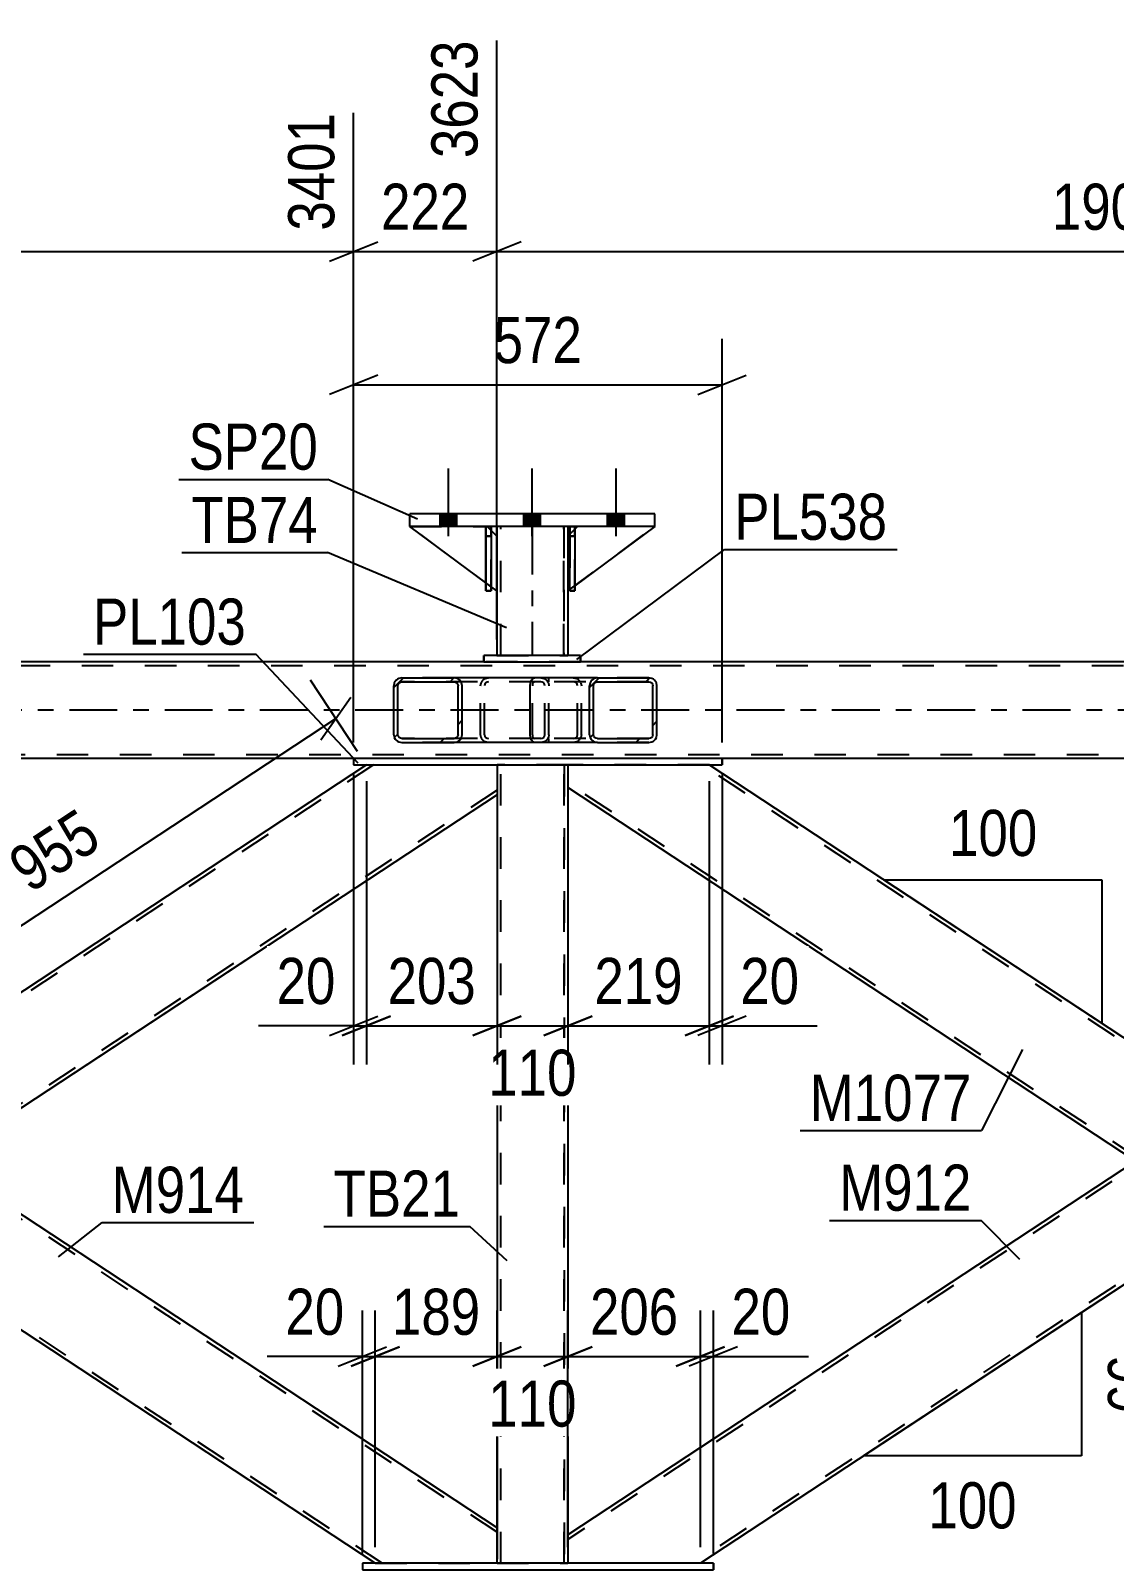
# Model space of a CAD drawing. Header units: millimetres. Extents: x -832 to 357, y -842 to -1.
# Drawn here: x -672.9 to -605.6, y -515.8 to -420.6 of the extents above; entities that cross this region are included whole.
import ezdxf

# ---------------------------------------------------------------- set-up
doc = ezdxf.new("R2010")
doc.units = ezdxf.units.MM
doc.linetypes.add('DXK_LINE_DOT2', pattern=[3.9198, 1.9599, -1.9599])
doc.linetypes.add('DXK_LINE_DOT3', pattern=[5.9187, 2.979, -0.9799, 0.9799, -0.9799])
doc.styles.add('Arial Narrow', font='ARIALN.TTF', dxfattribs={"height": 0.2})

# ---------------------------------------------------------------- blocks, each defined once
blk = doc.blocks.new('Part-570388851-8665 - 8256')
at = {"color": 2, "linetype": 'Continuous'}
for p, q in [((-644.644, -454.904), (-649.37, -451.403)), ((-643.97, -452.003), (-644.324, -451.65)), ((-643.97, -452.003), (-643.97, -455.403)), ((-643.97, -455.403), (-644.324, -455.141))]:
    blk.add_line(p, q, dxfattribs=at)
at = {"color": 7, "linetype": 'DXK_LINE_DOT2'}
for p, q in [((-644.57, -451.403), (-649.37, -451.403)), ((-644.324, -451.65), (-644.57, -451.403)), ((-644.324, -455.141), (-644.644, -454.904))]:
    blk.add_line(p, q, dxfattribs=at)
blk = doc.blocks.new('Part-570388851-8327 - 8256')
at = {"linetype": 'Continuous'}
h = blk.add_hatch(dxfattribs=at)
h.set_pattern_fill('', scale=0.7, style=0, pattern_type=0)
h.set_pattern_definition([(45, (-650.3363, -464.5076), (-1.57154, 1.57154), [])])
h.paths.add_polyline_path([(-650.375, -464.324), (-650.336, -464.508), (-650.226, -464.663), (-650.06, -464.767), (-649.864, -464.804), (-646.629, -464.804), (-646.434, -464.767), (-646.268, -464.663), (-646.157, -464.508), (-646.118, -464.324), (-646.118, -461.284), (-646.157, -461.1), (-646.268, -460.944), (-646.434, -460.84), (-646.629, -460.804), (-649.864, -460.804), (-650.06, -460.84), (-650.226, -460.944), (-650.336, -461.1), (-650.375, -461.284)])
h.paths.add_polyline_path([(-650.1, -461.192), (-650.045, -461.114), (-649.962, -461.062), (-649.864, -461.044), (-646.629, -461.044), (-646.532, -461.062), (-646.449, -461.114), (-646.393, -461.192), (-646.374, -461.284), (-646.374, -464.324), (-646.393, -464.416), (-646.449, -464.494), (-646.532, -464.546), (-646.629, -464.564), (-649.864, -464.564), (-649.962, -464.546), (-650.045, -464.494), (-650.1, -464.416), (-650.12, -464.324), (-650.12, -461.284)])
at = {"color": 2, "linetype": 'Continuous'}
for p, q in [((-649.864, -460.804), (-650.06, -460.84)), ((-649.864, -460.804), (-646.629, -460.804)), ((-641.631, -460.804), (-646.629, -460.804)), ((-646.434, -460.84), (-646.629, -460.804)), ((-650.336, -461.1), (-650.375, -461.284)), ((-650.375, -464.324), (-650.375, -461.284)), ((-650.12, -461.284), (-650.1, -461.192)), ((-650.12, -464.324), (-650.12, -461.284)), ((-650.1, -461.192), (-650.045, -461.114)), ((-650.045, -461.114), (-649.962, -461.062)), ((-649.962, -461.062), (-649.864, -461.044)), ((-649.864, -461.044), (-646.629, -461.044)), ((-646.629, -461.044), (-646.532, -461.062)), ((-646.532, -461.062), (-646.449, -461.114)), ((-646.449, -461.114), (-646.393, -461.192)), ((-646.393, -461.192), (-646.374, -461.284)), ((-646.374, -464.324), (-646.374, -461.284)), ((-646.118, -461.284), (-646.157, -461.1)), ((-646.118, -464.324), (-646.118, -461.284)), ((-650.375, -464.324), (-650.336, -464.508)), ((-650.1, -464.416), (-650.12, -464.324)), ((-650.045, -464.494), (-650.1, -464.416)), ((-649.962, -464.546), (-650.045, -464.494)), ((-649.864, -464.564), (-649.962, -464.546)), ((-649.864, -464.564), (-646.629, -464.564)), ((-646.532, -464.546), (-646.629, -464.564)), ((-646.449, -464.494), (-646.532, -464.546)), ((-646.393, -464.416), (-646.449, -464.494)), ((-646.374, -464.324), (-646.393, -464.416)), ((-646.157, -464.508), (-646.118, -464.324)), ((-650.06, -464.767), (-649.864, -464.804)), ((-649.864, -464.804), (-646.629, -464.804)), ((-646.629, -464.804), (-646.434, -464.767)), ((-641.631, -464.804), (-646.629, -464.804))]:
    blk.add_line(p, q, dxfattribs=at)
at = {"color": 7, "linetype": 'DXK_LINE_DOT2'}
for p, q in [((-646.629, -460.804), (-649.864, -460.804)), ((-644.674, -460.84), (-644.479, -460.804)), ((-641.244, -460.804), (-641.631, -460.804)), ((-641.244, -460.804), (-641.048, -460.84)), ((-641.244, -461.044), (-649.864, -461.044)), ((-644.99, -461.284), (-644.951, -461.1)), ((-644.99, -464.324), (-644.99, -461.284)), ((-644.715, -461.192), (-644.734, -461.284)), ((-644.734, -464.324), (-644.734, -461.284)), ((-644.659, -461.114), (-644.715, -461.192)), ((-644.577, -461.062), (-644.659, -461.114)), ((-644.479, -461.044), (-644.577, -461.062)), ((-641.146, -461.062), (-641.244, -461.044)), ((-641.063, -461.114), (-641.146, -461.062)), ((-641.008, -461.192), (-641.063, -461.114)), ((-640.988, -461.284), (-641.008, -461.192)), ((-640.988, -464.324), (-640.988, -461.284)), ((-640.772, -461.1), (-640.733, -461.284)), ((-640.733, -464.324), (-640.733, -461.284)), ((-641.244, -464.564), (-649.864, -464.564)), ((-644.951, -464.508), (-644.99, -464.324)), ((-644.734, -464.324), (-644.715, -464.416)), ((-644.715, -464.416), (-644.659, -464.494)), ((-644.659, -464.494), (-644.577, -464.546)), ((-644.577, -464.546), (-644.479, -464.564)), ((-641.244, -464.564), (-641.146, -464.546)), ((-641.146, -464.546), (-641.063, -464.494)), ((-641.063, -464.494), (-641.008, -464.416)), ((-641.008, -464.416), (-640.988, -464.324)), ((-640.733, -464.324), (-640.772, -464.508)), ((-646.629, -464.804), (-649.864, -464.804)), ((-644.479, -464.804), (-644.674, -464.767)), ((-641.244, -464.804), (-641.631, -464.804)), ((-641.048, -464.767), (-641.244, -464.804))]:
    blk.add_line(p, q, dxfattribs=at)
at = {"color": 2, "linetype": 'Continuous'}
for centre, start, end in [((-649.884, -461.305), 110.75831, 155.68003), ((-646.61, -461.305), 24.31997, 69.24169), ((-649.884, -464.303), 204.31997, 249.24169), ((-646.61, -464.303), 290.75831, 335.68003)]:
    blk.add_arc(centre, 0.496, start, end, dxfattribs=at)
at = {"color": 7, "linetype": 'DXK_LINE_DOT2'}
for centre, start, end in [((-644.498, -461.305), 110.75832, 155.68004), ((-641.224, -461.305), 24.31996, 69.24168), ((-644.498, -464.303), 204.31996, 249.24168), ((-641.224, -464.303), 290.75832, 335.68004)]:
    blk.add_arc(centre, 0.496, start, end, dxfattribs=at)
blk = doc.blocks.new('Part-570388851-8336 - 8256')
at = {"color": 7, "linetype": 'DXK_LINE_DOT2'}
for p, q in [((-639.558, -466.204), (-643.958, -466.204)), ((-643.958, -466.204), (-643.958, -468.052)), ((-643.958, -466.204), (-643.958, -515.763)), ((-643.718, -515.763), (-643.718, -466.204)), ((-643.718, -515.763), (-643.718, -466.204)), ((-639.798, -515.763), (-639.798, -466.204)), ((-639.798, -466.204), (-639.798, -515.763)), ((-639.558, -466.204), (-639.558, -467.61)), ((-639.558, -466.204), (-639.558, -515.763)), ((-643.958, -513.556), (-643.958, -515.763)), ((-639.558, -513.998), (-639.558, -515.763)), ((-643.958, -515.763), (-639.558, -515.763))]:
    blk.add_line(p, q, dxfattribs=at)
at = {"color": 2, "linetype": 'Continuous'}
for p, q in [((-643.958, -468.052), (-643.958, -513.556)), ((-639.558, -467.61), (-639.558, -513.998))]:
    blk.add_line(p, q, dxfattribs=at)
blk = doc.blocks.new('Part-570388851-8379 - 8256')
at = {"color": 7, "linetype": 'DXK_LINE_DOT2'}
for p, q in [((-566.493, -466.204), (-639.558, -514.284)), ((-556.451, -466.204), (-631.764, -515.763)), ((-639.558, -513.997), (-639.558, -515.763)), ((-639.558, -514.284), (-639.558, -514.306)), ((-639.558, -514.306), (-639.558, -514.461)), ((-631.327, -515.763), (-639.558, -515.763)), ((-631.327, -515.763), (-631.327, -515.763))]:
    blk.add_line(p, q, dxfattribs=at)
at = {"color": 2, "linetype": 'Continuous'}
for p, q in [((-604.313, -490.804), (-639.558, -513.997)), ((-598.855, -494.395), (-631.327, -515.763)), ((-639.558, -513.997), (-639.558, -514.571)), ((-639.558, -514.571), (-639.558, -515.763))]:
    blk.add_line(p, q, dxfattribs=at)
blk = doc.blocks.new('Part-570388851-8408 - 8256')
at = {"color": 2, "linetype": 'Continuous'}
for p, q in [((-678.532, -490.804), (-683.99, -494.395)), ((-678.532, -490.804), (-678.532, -490.804)), ((-643.958, -513.555), (-678.532, -490.804)), ((-683.99, -494.395), (-683.99, -494.395)), ((-651.518, -515.763), (-683.99, -494.395)), ((-643.958, -515.763), (-643.958, -513.555))]:
    blk.add_line(p, q, dxfattribs=at)
at = {"color": 7, "linetype": 'DXK_LINE_DOT2'}
for p, q in [((-678.565, -490.826), (-678.969, -491.091)), ((-678.969, -491.091), (-678.969, -491.091)), ((-678.969, -491.091), (-678.969, -491.091)), ((-678.75, -490.947), (-678.75, -490.947)), ((-643.958, -513.842), (-678.75, -490.947)), ((-678.532, -490.804), (-678.532, -490.804)), ((-683.553, -494.108), (-683.553, -494.108)), ((-683.771, -494.251), (-683.755, -494.24)), ((-651.081, -515.763), (-683.771, -494.251)), ((-643.958, -515.763), (-643.958, -513.555)), ((-651.518, -515.763), (-643.958, -515.763)), ((-651.518, -515.763), (-651.518, -515.763))]:
    blk.add_line(p, q, dxfattribs=at)
blk = doc.blocks.new('Part-570388851-8413 - 8256')
at = {"color": 7, "linetype": 'DXK_LINE_DOT2'}
for p, q in [((-651.627, -466.204), (-726.94, -515.763)), ((-652.064, -466.204), (-643.958, -466.204)), ((-652.064, -466.204), (-652.064, -466.204)), ((-643.958, -466.204), (-643.958, -468.053)), ((-643.958, -467.765), (-716.898, -515.763)), ((-643.958, -467.765), (-643.958, -467.743)), ((-643.958, -468.053), (-643.958, -468.053))]:
    blk.add_line(p, q, dxfattribs=at)
at = {"color": 2, "linetype": 'Continuous'}
for p, q in [((-652.064, -466.204), (-683.99, -487.212)), ((-643.958, -466.204), (-643.958, -468.053)), ((-643.958, -468.053), (-678.532, -490.804))]:
    blk.add_line(p, q, dxfattribs=at)
blk = doc.blocks.new('Bolt-570388851-8479 - 8256')
at = {"linetype": 'Continuous'}
for points in [[(-647.49, -451.404), (-646.45, -451.404), (-646.45, -450.604), (-647.49, -450.604)], [(-647.49, -451.404), (-646.45, -451.404), (-646.45, -450.604), (-647.49, -450.604)], [(-647.49, -451.404), (-646.45, -451.404), (-646.45, -450.604), (-647.49, -450.604)], [(-642.29, -451.404), (-641.25, -451.404), (-641.25, -450.604), (-642.29, -450.604)], [(-642.29, -451.404), (-641.25, -451.404), (-641.25, -450.604), (-642.29, -450.604)], [(-637.09, -451.404), (-636.05, -451.404), (-636.05, -450.604), (-637.09, -450.604)], [(-637.09, -451.404), (-636.05, -451.404), (-636.05, -450.604), (-637.09, -450.604)], [(-637.09, -451.404), (-636.05, -451.404), (-636.05, -450.604), (-637.09, -450.604)]]:
    blk.add_hatch(color=1, dxfattribs=at).paths.add_polyline_path(points)
at = {"color": 1, "linetype": 'Continuous'}
for p, q in [((-646.97, -452.004), (-646.97, -447.804)), ((-646.97, -452.004), (-646.97, -447.804)), ((-646.97, -452.004), (-646.97, -447.804)), ((-641.77, -452.004), (-641.77, -447.804)), ((-641.77, -452.004), (-641.77, -447.804)), ((-636.57, -452.004), (-636.57, -447.804)), ((-636.57, -452.004), (-636.57, -447.804)), ((-636.57, -452.004), (-636.57, -447.804)), ((-647.49, -451.404), (-647.49, -450.604)), ((-647.49, -451.404), (-647.49, -450.604)), ((-647.49, -451.404), (-647.49, -450.604)), ((-646.45, -451.404), (-646.45, -450.604)), ((-646.45, -451.404), (-646.45, -450.604)), ((-646.45, -451.404), (-646.45, -450.604)), ((-642.29, -451.404), (-642.29, -450.604)), ((-642.29, -451.404), (-642.29, -450.604)), ((-641.25, -451.404), (-641.25, -450.604)), ((-641.25, -451.404), (-641.25, -450.604)), ((-637.09, -451.404), (-637.09, -450.604)), ((-637.09, -451.404), (-637.09, -450.604)), ((-637.09, -451.404), (-637.09, -450.604)), ((-636.05, -451.404), (-636.05, -450.604)), ((-636.05, -451.404), (-636.05, -450.604)), ((-636.05, -451.404), (-636.05, -450.604))]:
    blk.add_line(p, q, dxfattribs=at)
blk = doc.blocks.new('Part-570388851-8622 - 8256')
at = {"color": 2, "linetype": 'Continuous'}
for p, q in [((-649.37, -451.404), (-649.37, -450.604)), ((-634.17, -450.604), (-649.37, -450.604)), ((-634.17, -451.404), (-634.17, -450.604)), ((-634.17, -451.404), (-649.37, -451.404))]:
    blk.add_line(p, q, dxfattribs=at)
at = {"color": 7, "linetype": 'DXK_LINE_DOT2'}
for p, q in [((-649.37, -451.404), (-649.37, -450.604)), ((-634.17, -451.404), (-634.17, -450.604))]:
    blk.add_line(p, q, dxfattribs=at)
blk = doc.blocks.new('Part-570388851-8747 - 8256')
at = {"color": 2, "linetype": 'Continuous'}
for p, q in [((-652.864, -465.804), (-652.864, -466.204)), ((-629.981, -465.804), (-652.864, -465.804)), ((-652.864, -466.204), (-629.981, -466.204)), ((-629.981, -465.804), (-629.981, -466.204)), ((-629.981, -465.804), (-629.981, -465.804)), ((-629.981, -466.204), (-629.981, -466.204))]:
    blk.add_line(p, q, dxfattribs=at)
at = {"color": 7, "linetype": 'DXK_LINE_DOT2'}
for p, q in [((-652.864, -465.804), (-652.864, -466.204)), ((-629.981, -466.204), (-629.981, -465.804)), ((-629.981, -465.804), (-629.981, -465.804)), ((-629.981, -466.204), (-629.981, -466.204))]:
    blk.add_line(p, q, dxfattribs=at)
blk = doc.blocks.new('Part-570388851-8634 - 8256')
at = {"color": 2, "linetype": 'Continuous'}
for p, q in [((-643.97, -451.404), (-643.97, -452.003)), ((-639.57, -451.404), (-639.57, -452.003)), ((-643.97, -455.403), (-643.97, -459.404)), ((-639.57, -455.403), (-639.57, -459.404))]:
    blk.add_line(p, q, dxfattribs=at)
at = {"color": 7, "linetype": 'DXK_LINE_DOT2'}
for p, q in [((-639.57, -451.404), (-643.97, -451.404)), ((-643.97, -451.404), (-643.97, -459.404)), ((-643.97, -452.003), (-643.97, -455.403)), ((-643.73, -459.404), (-643.73, -451.404)), ((-643.73, -459.404), (-643.73, -451.404)), ((-639.81, -459.404), (-639.81, -451.404)), ((-639.81, -451.404), (-639.81, -459.404)), ((-639.57, -451.404), (-639.57, -459.404)), ((-639.57, -452.003), (-639.57, -455.403)), ((-643.97, -459.404), (-639.57, -459.404))]:
    blk.add_line(p, q, dxfattribs=at)
at = {"color": 7, "linetype": 'DXK_LINE_DOT3'}
blk.add_line((-641.77, -451.404), (-641.77, -459.404), dxfattribs=at)
blk = doc.blocks.new('Part-570388851-8647 - 8256')
at = {"color": 7, "linetype": 'DXK_LINE_DOT2'}
for p, q in [((-639.444, -452.003), (-639.444, -451.403)), ((-639.444, -451.403), (-639.444, -451.403)), ((-639.444, -451.403), (-639.444, -455.403)), ((-639.444, -451.403), (-639.124, -451.403)), ((-639.444, -455.403), (-639.444, -452.003)), ((-639.444, -452.003), (-639.124, -452.003)), ((-639.124, -451.403), (-639.124, -452.003)), ((-639.124, -455.403), (-639.124, -451.403)), ((-639.124, -452.003), (-639.124, -455.403)), ((-639.444, -455.403), (-639.124, -455.403))]:
    blk.add_line(p, q, dxfattribs=at)
blk = doc.blocks.new('Part-570388851-8648 - 8256')
at = {"color": 7, "linetype": 'DXK_LINE_DOT2'}
for p, q in [((-644.643, -451.403), (-644.644, -451.403)), ((-644.644, -451.403), (-644.643, -455.403)), ((-644.644, -451.403), (-644.323, -451.403)), ((-644.643, -452.003), (-644.643, -451.403)), ((-644.643, -455.403), (-644.643, -452.003)), ((-644.643, -452.003), (-644.323, -452.003)), ((-644.323, -455.403), (-644.324, -451.403)), ((-644.323, -451.403), (-644.323, -452.003)), ((-644.323, -452.003), (-644.323, -455.403)), ((-644.643, -455.403), (-644.323, -455.403))]:
    blk.add_line(p, q, dxfattribs=at)
blk = doc.blocks.new('Part-570388851-8653 - 8256')
at = {"color": 2, "linetype": 'Continuous'}
for p, q in [((-644.77, -459.804), (-644.77, -459.404)), ((-644.77, -459.404), (-644.77, -459.404)), ((-638.77, -459.404), (-644.77, -459.404)), ((-644.77, -459.804), (-644.77, -459.804)), ((-644.77, -459.804), (-638.77, -459.804)), ((-638.77, -459.404), (-638.77, -459.804))]:
    blk.add_line(p, q, dxfattribs=at)
at = {"color": 7, "linetype": 'DXK_LINE_DOT2'}
for p, q in [((-644.77, -459.404), (-644.77, -459.804)), ((-638.77, -459.404), (-638.77, -459.404)), ((-638.77, -459.804), (-638.77, -459.404)), ((-638.77, -459.804), (-638.77, -459.804))]:
    blk.add_line(p, q, dxfattribs=at)
blk = doc.blocks.new('Part-570388851-8666 - 8256')
at = {"color": 7, "linetype": 'DXK_LINE_DOT2'}
for p, q in [((-643.97, -455.403), (-649.37, -451.403)), ((-649.37, -451.403), (-644.57, -451.403)), ((-644.57, -451.403), (-643.97, -452.003)), ((-643.97, -452.003), (-643.97, -455.403))]:
    blk.add_line(p, q, dxfattribs=at)
blk = doc.blocks.new('Part-570388851-8667 - 8256')
at = {"color": 7, "linetype": 'DXK_LINE_DOT2'}
for p, q in [((-639.57, -452.003), (-638.97, -451.403)), ((-639.57, -452.003), (-639.57, -455.403)), ((-639.124, -451.557), (-639.444, -451.877)), ((-634.17, -451.404), (-638.97, -451.403)), ((-639.57, -455.403), (-639.124, -455.073))]:
    blk.add_line(p, q, dxfattribs=at)
at = {"color": 2, "linetype": 'Continuous'}
for p, q in [((-639.444, -451.877), (-639.57, -452.003)), ((-639.57, -452.003), (-639.57, -455.403)), ((-639.57, -452.003), (-639.57, -452.003)), ((-638.97, -451.403), (-639.124, -451.557)), ((-634.17, -451.404), (-639.124, -455.073)), ((-639.444, -455.31), (-639.57, -455.403))]:
    blk.add_line(p, q, dxfattribs=at)
blk = doc.blocks.new('Part-570388851-8672 - 8256')
at = {"color": 2, "linetype": 'Continuous'}
for p, q in [((-652.318, -515.763), (-652.318, -516.163)), ((-630.527, -515.763), (-652.318, -515.763)), ((-630.527, -515.763), (-630.527, -516.163)), ((-630.527, -515.763), (-630.527, -515.763)), ((-652.318, -516.163), (-630.527, -516.163)), ((-630.527, -516.163), (-630.527, -516.163))]:
    blk.add_line(p, q, dxfattribs=at)
at = {"color": 7, "linetype": 'DXK_LINE_DOT2'}
for p, q in [((-652.318, -515.763), (-652.318, -516.163)), ((-630.527, -516.163), (-630.527, -515.763)), ((-630.527, -515.763), (-630.527, -515.763)), ((-630.527, -516.163), (-630.527, -516.163))]:
    blk.add_line(p, q, dxfattribs=at)
blk = doc.blocks.new('Part-570388851-8829 - 8256')
at = {"linetype": 'Continuous'}
h = blk.add_hatch(dxfattribs=at)
h.set_pattern_fill('', scale=0.7, style=0, pattern_type=0)
h.set_pattern_definition([(45, (-638.186, -464.5076), (-1.57154, 1.57154), [])])
h.paths.add_polyline_path([(-638.224, -464.324), (-638.186, -464.508), (-638.077, -464.663), (-637.913, -464.767), (-637.721, -464.804), (-634.532, -464.804), (-634.339, -464.767), (-634.175, -464.663), (-634.066, -464.508), (-634.028, -464.324), (-634.028, -461.284), (-634.066, -461.1), (-634.175, -460.944), (-634.339, -460.84), (-634.532, -460.804), (-637.721, -460.804), (-637.913, -460.84), (-638.077, -460.944), (-638.186, -461.1), (-638.224, -461.284)])
h.paths.add_polyline_path([(-637.953, -461.192), (-637.899, -461.114), (-637.817, -461.062), (-637.721, -461.044), (-634.532, -461.044), (-634.435, -461.062), (-634.354, -461.114), (-634.299, -461.192), (-634.28, -461.284), (-634.28, -464.324), (-634.299, -464.416), (-634.354, -464.494), (-634.435, -464.546), (-634.532, -464.564), (-637.721, -464.564), (-637.817, -464.546), (-637.899, -464.494), (-637.953, -464.416), (-637.973, -464.324), (-637.973, -461.284)])
at = {"color": 2, "linetype": 'Continuous'}
for p, q in [((-641.734, -460.84), (-641.631, -460.804)), ((-637.721, -460.804), (-641.631, -460.804)), ((-637.721, -460.804), (-637.913, -460.84)), ((-637.721, -460.804), (-634.532, -460.804)), ((-634.339, -460.84), (-634.532, -460.804)), ((-641.9, -461.284), (-641.879, -461.1)), ((-641.9, -464.324), (-641.9, -461.284)), ((-641.879, -461.1), (-641.821, -460.944)), ((-641.821, -460.944), (-641.734, -460.84)), ((-638.186, -461.1), (-638.224, -461.284)), ((-638.224, -464.324), (-638.224, -461.284)), ((-637.973, -461.284), (-637.953, -461.192)), ((-637.973, -464.324), (-637.973, -461.284)), ((-637.953, -461.192), (-637.899, -461.114)), ((-637.899, -461.114), (-637.817, -461.062)), ((-637.817, -461.062), (-637.721, -461.044)), ((-637.721, -461.044), (-634.532, -461.044)), ((-634.532, -461.044), (-634.435, -461.062)), ((-634.435, -461.062), (-634.354, -461.114)), ((-634.354, -461.114), (-634.299, -461.192)), ((-634.299, -461.192), (-634.28, -461.284)), ((-634.28, -464.324), (-634.28, -461.284)), ((-634.028, -461.284), (-634.066, -461.1)), ((-634.028, -464.324), (-634.028, -461.284)), ((-641.879, -464.508), (-641.9, -464.324)), ((-641.821, -464.663), (-641.879, -464.508)), ((-638.224, -464.324), (-638.186, -464.508)), ((-637.953, -464.416), (-637.973, -464.324)), ((-637.899, -464.494), (-637.953, -464.416)), ((-637.817, -464.546), (-637.899, -464.494)), ((-637.721, -464.564), (-637.817, -464.546)), ((-637.721, -464.564), (-634.532, -464.564)), ((-634.435, -464.546), (-634.532, -464.564)), ((-634.354, -464.494), (-634.435, -464.546)), ((-634.299, -464.416), (-634.354, -464.494)), ((-634.28, -464.324), (-634.299, -464.416)), ((-634.066, -464.508), (-634.028, -464.324)), ((-641.734, -464.767), (-641.821, -464.663)), ((-641.631, -464.804), (-641.734, -464.767)), ((-637.721, -464.804), (-641.631, -464.804)), ((-637.913, -464.767), (-637.721, -464.804)), ((-637.721, -464.804), (-634.532, -464.804)), ((-634.532, -464.804), (-634.339, -464.767))]:
    blk.add_line(p, q, dxfattribs=at)
at = {"color": 7, "linetype": 'DXK_LINE_DOT2'}
for p, q in [((-640.733, -461.044), (-640.733, -460.804)), ((-639.224, -460.804), (-639.031, -460.84)), ((-634.532, -460.804), (-637.721, -460.804)), ((-641.755, -461.192), (-641.765, -461.284)), ((-641.765, -464.324), (-641.765, -461.284)), ((-641.726, -461.114), (-641.755, -461.192)), ((-641.682, -461.062), (-641.726, -461.114)), ((-641.631, -461.044), (-641.682, -461.062)), ((-634.532, -461.044), (-641.631, -461.044)), ((-639.127, -461.062), (-639.224, -461.044)), ((-639.046, -461.114), (-639.127, -461.062)), ((-638.991, -461.192), (-639.046, -461.114)), ((-638.972, -461.284), (-638.991, -461.192)), ((-638.972, -464.324), (-638.972, -461.284)), ((-638.758, -461.1), (-638.72, -461.284)), ((-638.72, -464.324), (-638.72, -461.284)), ((-641.765, -464.324), (-641.755, -464.416)), ((-641.755, -464.416), (-641.726, -464.494)), ((-641.726, -464.494), (-641.682, -464.546)), ((-641.682, -464.546), (-641.631, -464.564)), ((-634.532, -464.564), (-641.631, -464.564)), ((-640.733, -464.804), (-640.733, -464.564)), ((-639.224, -464.564), (-639.127, -464.546)), ((-639.127, -464.546), (-639.046, -464.494)), ((-639.046, -464.494), (-638.991, -464.416)), ((-638.991, -464.416), (-638.972, -464.324)), ((-638.72, -464.324), (-638.758, -464.508)), ((-639.031, -464.767), (-639.224, -464.804)), ((-634.532, -464.804), (-637.721, -464.804))]:
    blk.add_line(p, q, dxfattribs=at)
for centre, start, end in [((-639.209, -461.3), 23.89514, 68.84868), ((-639.209, -464.308), 291.15132, 336.10486)]:
    blk.add_arc(centre, 0.492, start, end, dxfattribs=at)
at = {"color": 2, "linetype": 'Continuous'}
for centre, start, end in [((-637.736, -461.3), 111.15132, 156.10487), ((-634.517, -461.3), 23.89513, 68.84868), ((-637.736, -464.308), 203.89513, 248.84868), ((-634.517, -464.308), 291.15132, 336.10487)]:
    blk.add_arc(centre, 0.492, start, end, dxfattribs=at)
blk = doc.blocks.new('Part-570388851-8694 - 8256')
at = {"color": 7, "linetype": 'DXK_LINE_DOT2'}
for p, q in [((-638.97, -451.403), (-639.57, -452.003)), ((-639.57, -452.003), (-638.97, -451.403)), ((-639.57, -455.403), (-634.17, -451.404)), ((-639.57, -452.003), (-639.57, -455.403)), ((-639.57, -452.003), (-639.57, -452.003)), ((-639.57, -452.003), (-639.57, -455.403)), ((-634.17, -451.404), (-638.97, -451.403))]:
    blk.add_line(p, q, dxfattribs=at)
blk = doc.blocks.new('Part-570388851-8695 - 8256')
at = {"color": 2, "linetype": 'Continuous'}
for p, q in [((-639.124, -451.403), (-639.444, -451.403)), ((-639.444, -455.403), (-639.444, -451.403)), ((-639.124, -451.403), (-639.124, -451.403)), ((-639.124, -451.403), (-639.124, -455.403)), ((-639.124, -455.403), (-639.444, -455.403))]:
    blk.add_line(p, q, dxfattribs=at)
at = {"color": 7, "linetype": 'DXK_LINE_DOT2'}
for p, q in [((-639.444, -451.403), (-639.444, -452.003)), ((-639.124, -452.003), (-639.444, -452.003)), ((-639.444, -452.003), (-639.444, -455.403)), ((-639.124, -452.003), (-639.124, -451.403)), ((-639.124, -455.403), (-639.124, -452.003))]:
    blk.add_line(p, q, dxfattribs=at)
blk = doc.blocks.new('Part-570388851-8696 - 8256')
at = {"color": 2, "linetype": 'Continuous'}
for p, q in [((-644.324, -451.403), (-644.644, -451.403)), ((-644.644, -455.403), (-644.644, -451.403)), ((-644.324, -451.403), (-644.324, -451.403)), ((-644.324, -451.403), (-644.324, -455.403)), ((-644.324, -455.403), (-644.644, -455.403))]:
    blk.add_line(p, q, dxfattribs=at)
at = {"color": 7, "linetype": 'DXK_LINE_DOT2'}
for p, q in [((-644.644, -451.403), (-644.644, -452.003)), ((-644.324, -452.003), (-644.644, -452.003)), ((-644.644, -452.003), (-644.644, -455.403)), ((-644.324, -452.003), (-644.324, -451.403)), ((-644.324, -455.403), (-644.324, -452.003))]:
    blk.add_line(p, q, dxfattribs=at)
blk = doc.blocks.new('Part-570388851-8775 - 8256')
at = {"color": 2, "linetype": 'Continuous'}
for p, q in [((-639.558, -466.204), (-639.558, -467.611)), ((-598.855, -487.212), (-630.781, -466.204)), ((-604.313, -490.804), (-639.558, -467.611)), ((-598.855, -487.212), (-604.313, -490.804)), ((-598.855, -487.212), (-598.855, -487.212))]:
    blk.add_line(p, q, dxfattribs=at)
at = {"color": 7, "linetype": 'DXK_LINE_DOT2'}
for p, q in [((-639.558, -466.204), (-639.558, -467.611)), ((-630.781, -466.204), (-639.558, -466.204)), ((-599.074, -487.356), (-631.218, -466.204)), ((-604.095, -490.66), (-639.558, -467.323)), ((-599.125, -487.39), (-599.074, -487.356)), ((-599.09, -487.367), (-599.125, -487.39)), ((-599.125, -487.39), (-599.125, -487.39)), ((-599.074, -487.356), (-599.074, -487.356)), ((-598.983, -487.297), (-598.983, -487.297)), ((-598.889, -487.234), (-598.889, -487.234)), ((-598.855, -487.212), (-598.855, -487.212)), ((-598.855, -487.212), (-598.855, -487.212)), ((-599.292, -487.5), (-599.292, -487.5)), ((-599.292, -487.5), (-599.292, -487.5)), ((-604.313, -490.804), (-604.313, -490.804))]:
    blk.add_line(p, q, dxfattribs=at)
blk = doc.blocks.new('Part-570388851-8837 - 8256')
at = {"color": 2, "linetype": 'Continuous'}
for p, q in [((-644.77, -459.804), (-784.888, -459.804)), ((-389.367, -459.804), (-638.77, -459.804)), ((-652.864, -465.804), (-715.116, -465.804)), ((-567.73, -465.804), (-629.981, -465.804))]:
    blk.add_line(p, q, dxfattribs=at)
at = {"color": 7, "linetype": 'DXK_LINE_DOT2'}
for p, q in [((-638.77, -459.804), (-644.77, -459.804)), ((-111.176, -460.044), (-788.888, -460.044)), ((-788.888, -465.564), (-111.176, -465.564)), ((-629.981, -465.804), (-652.864, -465.804))]:
    blk.add_line(p, q, dxfattribs=at)
at = {"color": 7, "linetype": 'DXK_LINE_DOT3'}
blk.add_line((-111.176, -462.804), (-788.888, -462.804), dxfattribs=at)
blk = doc.blocks.new('StraightDimension-570388851-9589 - 8256')
at = {"color": 7, "linetype": 'Continuous'}
for p, q in [((-652.318, -515.163), (-652.318, -500.081)), ((-651.518, -514.763), (-651.518, -500.081)), ((-653.818, -503.531), (-650.818, -502.331)), ((-650.018, -502.331), (-653.018, -503.531)), ((-652.318, -502.931), (-658.224, -502.931)), ((-652.318, -502.931), (-658.224, -502.931)), ((-652.318, -502.931), (-651.518, -502.931))]:
    blk.add_line(p, q, dxfattribs=at)
at = {"color": 0}
blk.add_wipeout([(-652.843, -502.181), (-652.843, -497.981), (-657.699, -497.981), (-657.699, -502.181)], dxfattribs=at)
at = {"color": 3, "style": 'Arial Narrow'}
blk.add_text('20', height=2.8633, dxfattribs=at).set_placement((-657.099, -501.581))
blk = doc.blocks.new('StraightDimension-570388851-9459 - 8256')
at = {"color": 7, "linetype": 'Continuous'}
for p, q in [((-630.781, -467.204), (-630.781, -484.794)), ((-629.981, -466.804), (-629.981, -484.794)), ((-632.281, -482.994), (-629.281, -481.794)), ((-628.481, -481.794), (-631.481, -482.994)), ((-630.781, -482.394), (-629.981, -482.394)), ((-629.981, -482.394), (-624.075, -482.394)), ((-629.981, -482.394), (-624.075, -482.394))]:
    blk.add_line(p, q, dxfattribs=at)
at = {"color": 0}
blk.add_wipeout([(-624.6, -481.644), (-624.6, -477.444), (-629.456, -477.444), (-629.456, -481.644)], dxfattribs=at)
at = {"color": 3, "style": 'Arial Narrow'}
blk.add_text('20', height=2.8633, dxfattribs=at).set_placement((-628.856, -481.044))
blk = doc.blocks.new('StraightDimension-570388851-9441 - 8256')
at = {"color": 7, "linetype": 'Continuous'}
for p, q in [((-643.958, -467.204), (-643.958, -485.244)), ((-639.558, -467.204), (-639.558, -485.244)), ((-645.458, -482.994), (-642.458, -481.794)), ((-643.958, -482.394), (-639.558, -482.394)), ((-638.058, -481.794), (-641.058, -482.994))]:
    blk.add_line(p, q, dxfattribs=at)
at = {"color": 0}
blk.add_wipeout([(-638.416, -487.344), (-638.416, -483.144), (-645.1, -483.144), (-645.1, -487.344)], dxfattribs=at)
at = {"color": 3, "style": 'Arial Narrow'}
blk.add_text('110', height=2.8633, dxfattribs=at).set_placement((-644.5, -486.744))
blk = doc.blocks.new('StraightDimension-570388851-9433 - 8256')
at = {"color": 7, "linetype": 'Continuous'}
for p, q in [((-652.064, -467.204), (-652.064, -484.794)), ((-643.958, -467.204), (-643.958, -484.794)), ((-653.564, -482.994), (-650.564, -481.794)), ((-652.064, -482.394), (-643.958, -482.394)), ((-642.458, -481.794), (-645.458, -482.994))]:
    blk.add_line(p, q, dxfattribs=at)
at = {"color": 0}
blk.add_wipeout([(-644.669, -481.644), (-644.669, -477.444), (-651.353, -477.444), (-651.353, -481.644)], dxfattribs=at)
at = {"color": 3, "style": 'Arial Narrow'}
blk.add_text('203', height=2.8633, dxfattribs=at).set_placement((-650.753, -481.044))
blk = doc.blocks.new('StraightDimension-570388851-9725 - 8256')
at = {"color": 7, "linetype": 'Continuous'}
for p, q in [((-652.864, -464.804), (-652.864, -425.717)), ((-654.364, -434.929), (-651.364, -433.729)), ((-737.998, -434.329), (-652.864, -434.329))]:
    blk.add_line(p, q, dxfattribs=at)
at = {"color": 0, "linetype": 'Continuous'}
blk.add_wipeout([(-653.464, -425.117), (-657.664, -425.117), (-657.664, -433.629), (-653.464, -433.629)], dxfattribs=at)
at = {"color": 3, "linetype": 'Continuous', "style": 'Arial Narrow'}
blk.add_text('3401', height=2.8633, rotation=90.00021, dxfattribs=at).set_placement((-654.064, -433.029))
blk = doc.blocks.new('StraightDimension-570388851-9581 - 8256')
at = {"color": 7, "linetype": 'Continuous'}
for p, q in [((-631.327, -514.763), (-631.327, -500.081)), ((-630.527, -515.163), (-630.527, -500.081)), ((-632.827, -503.531), (-629.827, -502.331)), ((-629.027, -502.331), (-632.027, -503.531)), ((-631.327, -502.931), (-630.527, -502.931)), ((-630.527, -502.931), (-624.621, -502.931)), ((-630.527, -502.931), (-624.621, -502.931))]:
    blk.add_line(p, q, dxfattribs=at)
at = {"color": 0}
blk.add_wipeout([(-625.146, -502.181), (-625.146, -497.981), (-630.002, -497.981), (-630.002, -502.181)], dxfattribs=at)
at = {"color": 3, "style": 'Arial Narrow'}
blk.add_text('20', height=2.8633, dxfattribs=at).set_placement((-629.402, -501.581))
blk = doc.blocks.new('StraightDimension-570388851-9555 - 8256')
at = {"color": 7, "linetype": 'Continuous'}
for p, q in [((-651.518, -514.763), (-651.518, -500.081)), ((-643.958, -514.763), (-643.958, -500.081)), ((-653.018, -503.531), (-650.018, -502.331)), ((-642.458, -502.331), (-645.458, -503.531)), ((-651.518, -502.931), (-643.958, -502.931))]:
    blk.add_line(p, q, dxfattribs=at)
at = {"color": 0}
blk.add_wipeout([(-644.396, -502.181), (-644.396, -497.981), (-651.08, -497.981), (-651.08, -502.181)], dxfattribs=at)
at = {"color": 3, "style": 'Arial Narrow'}
blk.add_text('189', height=2.8633, dxfattribs=at).set_placement((-650.48, -501.581))
blk = doc.blocks.new('StraightDimension-570388851-9291 - 8256')
at = {"color": 7, "linetype": 'Continuous'}
for p, q in [((-652.614, -465.369), (-655.532, -460.934)), ((-654.888, -464.64), (-653.042, -461.989)), ((-685.891, -484.323), (-653.965, -463.314)), ((-684.539, -486.377), (-687.458, -481.942)), ((-684.968, -482.997), (-686.814, -485.649))]:
    blk.add_line(p, q, dxfattribs=at)
at = {"color": 0}
blk.add_wipeout([(-667.548, -471.355), (-669.857, -467.847), (-675.441, -471.521), (-673.132, -475.029)], dxfattribs=at)
at = {"color": 3, "style": 'Arial Narrow'}
blk.add_text('955', height=2.8633, rotation=33.34614, dxfattribs=at).set_placement((-672.961, -474.198))
blk = doc.blocks.new('StraightDimension-570388851-9451 - 8256')
at = {"color": 7, "linetype": 'Continuous'}
for p, q in [((-639.558, -467.204), (-639.558, -484.794)), ((-630.781, -467.204), (-630.781, -484.794)), ((-641.058, -482.994), (-638.058, -481.794)), ((-639.558, -482.394), (-630.781, -482.394)), ((-629.281, -481.794), (-632.281, -482.994))]:
    blk.add_line(p, q, dxfattribs=at)
at = {"color": 0}
blk.add_wipeout([(-631.828, -481.644), (-631.828, -477.444), (-638.512, -477.444), (-638.512, -481.644)], dxfattribs=at)
at = {"color": 3, "style": 'Arial Narrow'}
blk.add_text('219', height=2.8633, dxfattribs=at).set_placement((-637.912, -481.044))
blk = doc.blocks.new('StraightDimension-570388851-9467 - 8256')
at = {"color": 7, "linetype": 'Continuous'}
for p, q in [((-652.864, -466.804), (-652.864, -484.794)), ((-652.064, -467.204), (-652.064, -484.794)), ((-652.864, -482.394), (-658.77, -482.394)), ((-652.864, -482.394), (-658.77, -482.394)), ((-654.364, -482.994), (-651.364, -481.794)), ((-650.564, -481.794), (-653.564, -482.994)), ((-652.864, -482.394), (-652.064, -482.394))]:
    blk.add_line(p, q, dxfattribs=at)
at = {"color": 0}
blk.add_wipeout([(-653.389, -481.644), (-653.389, -477.444), (-658.245, -477.444), (-658.245, -481.644)], dxfattribs=at)
at = {"color": 3, "style": 'Arial Narrow'}
blk.add_text('20', height=2.8633, dxfattribs=at).set_placement((-657.645, -481.044))
blk = doc.blocks.new('StraightDimension-570388851-9514 - 8256')
at = {"color": 7, "linetype": 'Continuous'}
for p, q in [((-652.864, -464.804), (-652.864, -439.758)), ((-629.981, -464.804), (-629.981, -439.758)), ((-651.364, -442.008), (-654.364, -443.208)), ((-652.864, -442.608), (-629.981, -442.608)), ((-631.481, -443.208), (-628.481, -442.008))]:
    blk.add_line(p, q, dxfattribs=at)
at = {"color": 0}
blk.add_wipeout([(-638.08, -441.858), (-638.08, -437.658), (-644.765, -437.658), (-644.765, -441.858)], dxfattribs=at)
at = {"color": 3, "style": 'Arial Narrow'}
blk.add_text('572', height=2.8633, dxfattribs=at).set_placement((-644.165, -441.258))
blk = doc.blocks.new('StraightDimension-570388851-9563 - 8256')
at = {"color": 7, "linetype": 'Continuous'}
for p, q in [((-643.958, -514.763), (-643.958, -500.531)), ((-639.558, -514.763), (-639.558, -500.531)), ((-645.458, -503.531), (-642.458, -502.331)), ((-638.058, -502.331), (-641.058, -503.531)), ((-643.958, -502.931), (-639.558, -502.931))]:
    blk.add_line(p, q, dxfattribs=at)
at = {"color": 0}
blk.add_wipeout([(-638.416, -507.881), (-638.416, -503.681), (-645.1, -503.681), (-645.1, -507.881)], dxfattribs=at)
at = {"color": 3, "style": 'Arial Narrow'}
blk.add_text('110', height=2.8633, dxfattribs=at).set_placement((-644.5, -507.281))
blk = doc.blocks.new('StraightDimension-570388851-9573 - 8256')
at = {"color": 7, "linetype": 'Continuous'}
for p, q in [((-639.558, -514.763), (-639.558, -500.081)), ((-631.327, -514.763), (-631.327, -500.081)), ((-641.058, -503.531), (-638.058, -502.331)), ((-629.827, -502.331), (-632.827, -503.531)), ((-639.558, -502.931), (-631.327, -502.931))]:
    blk.add_line(p, q, dxfattribs=at)
at = {"color": 0}
blk.add_wipeout([(-632.101, -502.181), (-632.101, -497.981), (-638.785, -497.981), (-638.785, -502.181)], dxfattribs=at)
at = {"color": 3, "style": 'Arial Narrow'}
blk.add_text('206', height=2.8633, dxfattribs=at).set_placement((-638.185, -501.581))
blk = doc.blocks.new('StraightDimension-570388851-9735 - 8256')
at = {"color": 7, "linetype": 'Continuous'}
for p, q in [((-643.97, -458.404), (-643.97, -421.217)), ((-652.864, -464.804), (-652.864, -425.717)), ((-654.364, -434.929), (-651.364, -433.729)), ((-642.47, -433.729), (-645.47, -434.929)), ((-652.864, -434.329), (-643.97, -434.329))]:
    blk.add_line(p, q, dxfattribs=at)
at = {"color": 0}
blk.add_wipeout([(-645.075, -433.579), (-645.075, -429.379), (-651.759, -429.379), (-651.759, -433.579)], dxfattribs=at)
at = {"color": 3, "style": 'Arial Narrow'}
blk.add_text('222', height=2.8633, dxfattribs=at).set_placement((-651.159, -432.979))
at = {"color": 0, "linetype": 'Continuous'}
blk.add_wipeout([(-644.57, -420.617), (-648.77, -420.617), (-648.77, -429.129), (-644.57, -429.129)], dxfattribs=at)
at = {"color": 3, "linetype": 'Continuous', "style": 'Arial Narrow'}
blk.add_text('3623', height=2.8633, rotation=90.00021, dxfattribs=at).set_placement((-645.17, -428.529))
blk = doc.blocks.new('StraightDimension-570388851-9745 - 8256')
at = {"color": 7, "linetype": 'Continuous'}
for p, q in [((-643.97, -458.404), (-643.97, -421.217)), ((-642.47, -433.729), (-645.47, -434.929)), ((-643.97, -434.329), (-567.73, -434.329))]:
    blk.add_line(p, q, dxfattribs=at)
at = {"color": 0}
blk.add_wipeout([(-601.594, -433.579), (-601.594, -429.379), (-610.106, -429.379), (-610.106, -433.579)], dxfattribs=at)
at = {"color": 3, "style": 'Arial Narrow'}
blk.add_text('1906', height=2.8633, dxfattribs=at).set_placement((-609.506, -432.979))
blk = doc.blocks.new('AngleDimension-570388851-25026 - 8256')
at = {"color": 7, "linetype": 'Continuous'}
for p, q in [((-615.523, -476.244), (-619.917, -473.353)), ((-606.385, -473.353), (-619.917, -473.353)), ((-606.385, -482.258), (-619.917, -473.353)), ((-606.385, -482.258), (-606.385, -473.353))]:
    blk.add_line(p, q, dxfattribs=at)
at = {"color": 0}
for points in [[(-609.809, -472.453), (-609.809, -468.253), (-616.493, -468.253), (-616.493, -472.453)], [(-601.285, -475.377), (-605.485, -475.377), (-605.485, -480.234), (-601.285, -480.234)]]:
    blk.add_wipeout(points, dxfattribs=at)
at = {"color": 3, "style": 'Arial Narrow'}
blk.add_text('100', height=2.8633, dxfattribs=at).set_placement((-615.893, -471.853))
blk.add_text('66', height=2.8633, rotation=90.00021, dxfattribs=at).set_placement((-601.885, -479.634))
blk = doc.blocks.new('AngleDimension-570388851-25028 - 8256')
at = {"color": 7, "linetype": 'Continuous'}
for p, q in [((-573.632, -477.797), (-607.668, -500.194)), ((-607.668, -500.194), (-621.201, -509.099)), ((-607.668, -500.194), (-607.668, -509.099)), ((-607.668, -509.099), (-621.201, -509.099))]:
    blk.add_line(p, q, dxfattribs=at)
at = {"color": 0}
for points in [[(-602.568, -502.218), (-606.768, -502.218), (-606.768, -507.075), (-602.568, -507.075)], [(-611.092, -514.199), (-611.092, -509.999), (-617.777, -509.999), (-617.777, -514.199)]]:
    blk.add_wipeout(points, dxfattribs=at)
at = {"color": 3, "style": 'Arial Narrow'}
blk.add_text('66', height=2.8633, rotation=90.00021, dxfattribs=at).set_placement((-603.168, -506.475))
blk.add_text('100', height=2.8633, dxfattribs=at).set_placement((-617.177, -513.599))
blk = doc.blocks.new('AngleDimension-570388851-25056 - 8256')
at = {"color": 7, "linetype": 'Continuous'}
for p, q in [((-658.766, -477.797), (-691.447, -499.302)), ((-691.447, -499.302), (-704.979, -508.207)), ((-691.447, -499.302), (-691.447, -508.207)), ((-691.447, -508.207), (-704.979, -508.207))]:
    blk.add_line(p, q, dxfattribs=at)
at = {"color": 0}
for points in [[(-686.347, -501.326), (-690.547, -501.326), (-690.547, -506.183), (-686.347, -506.183)], [(-694.871, -513.307), (-694.871, -509.107), (-701.555, -509.107), (-701.555, -513.307)]]:
    blk.add_wipeout(points, dxfattribs=at)
at = {"color": 3, "style": 'Arial Narrow'}
blk.add_text('66', height=2.8633, rotation=90.00021, dxfattribs=at).set_placement((-686.947, -505.583))
blk.add_text('100', height=2.8633, dxfattribs=at).set_placement((-700.955, -512.707))
blk = doc.blocks.new('Mark-570388851-8649 - 8256')
at = {"color": 30, "linetype": 'Continuous'}
for p, q in [((-639, -459.649), (-629.828, -452.825)), ((-629.828, -452.825), (-619.124, -452.825))]:
    blk.add_line(p, q, dxfattribs=at)
at = {"color": 0}
blk.add_wipeout([(-619.724, -452.225), (-619.724, -449.225), (-629.228, -449.225), (-629.228, -452.225)], dxfattribs=at)
blk.add_wipeout([(-619.724, -452.225), (-619.724, -449.225), (-629.228, -449.225), (-629.228, -452.225)], dxfattribs=at)
at = {"color": 3, "style": 'Arial Narrow'}
blk.add_text('PL538', height=2.8633, dxfattribs=at).set_placement((-629.228, -452.225))
blk = doc.blocks.new('Mark-570388851-8404 - 8256')
at = {"color": 30, "linetype": 'Continuous'}
for p, q in [((-671.19, -496.739), (-668.481, -494.612)), ((-668.481, -494.612), (-659.057, -494.612))]:
    blk.add_line(p, q, dxfattribs=at)
at = {"color": 0}
blk.add_wipeout([(-659.657, -494.012), (-659.657, -491.012), (-667.881, -491.012), (-667.881, -494.012)], dxfattribs=at)
blk.add_wipeout([(-659.657, -494.012), (-659.657, -491.012), (-667.881, -491.012), (-667.881, -494.012)], dxfattribs=at)
at = {"color": 3, "style": 'Arial Narrow'}
blk.add_text('M914', height=2.8633, dxfattribs=at).set_placement((-667.881, -494.012))
blk = doc.blocks.new('Mark-570388851-8332 - 8256')
at = {"color": 30, "linetype": 'Continuous'}
for p in [(-654.705, -494.847), (-643.333, -496.979)]:
    blk.add_line(p, (-645.651, -494.847), dxfattribs=at)
at = {"color": 0}
blk.add_wipeout([(-646.251, -494.247), (-646.251, -491.247), (-654.105, -491.247), (-654.105, -494.247)], dxfattribs=at)
blk.add_wipeout([(-646.251, -494.247), (-646.251, -491.247), (-654.105, -491.247), (-654.105, -494.247)], dxfattribs=at)
at = {"color": 3, "style": 'Arial Narrow'}
blk.add_text('TB21', height=2.8633, dxfattribs=at).set_placement((-654.105, -494.247))
blk = doc.blocks.new('Mark-570388851-8375 - 8256')
at = {"color": 30, "linetype": 'Continuous'}
for p in [(-623.315, -494.477), (-611.49, -496.896)]:
    blk.add_line(p, (-613.891, -494.477), dxfattribs=at)
at = {"color": 0}
blk.add_wipeout([(-614.491, -493.877), (-614.491, -490.877), (-622.715, -490.877), (-622.715, -493.877)], dxfattribs=at)
blk.add_wipeout([(-614.491, -493.877), (-614.491, -490.877), (-622.715, -490.877), (-622.715, -493.877)], dxfattribs=at)
at = {"color": 3, "style": 'Arial Narrow'}
blk.add_text('M912', height=2.8633, dxfattribs=at).set_placement((-622.715, -493.877))
blk = doc.blocks.new('Mark-570388851-8618 - 8256')
at = {"color": 30, "linetype": 'Continuous'}
for p in [(-663.709, -448.471), (-648.894, -450.951)]:
    blk.add_line(p, (-654.47, -448.471), dxfattribs=at)
at = {"color": 0}
blk.add_wipeout([(-655.07, -447.871), (-655.07, -444.871), (-663.109, -444.871), (-663.109, -447.871)], dxfattribs=at)
blk.add_wipeout([(-655.07, -447.871), (-655.07, -444.871), (-663.109, -444.871), (-663.109, -447.871)], dxfattribs=at)
at = {"color": 3, "style": 'Arial Narrow'}
blk.add_text('SP20', height=2.8633, dxfattribs=at).set_placement((-663.109, -447.871))
blk = doc.blocks.new('Mark-570388851-8630 - 8256')
at = {"color": 30, "linetype": 'Continuous'}
for p in [(-663.536, -453.023), (-643.368, -457.695)]:
    blk.add_line(p, (-654.482, -453.023), dxfattribs=at)
at = {"color": 0}
blk.add_wipeout([(-655.082, -452.423), (-655.082, -449.423), (-662.936, -449.423), (-662.936, -452.423)], dxfattribs=at)
blk.add_wipeout([(-655.082, -452.423), (-655.082, -449.423), (-662.936, -449.423), (-662.936, -452.423)], dxfattribs=at)
at = {"color": 3, "style": 'Arial Narrow'}
blk.add_text('TB74', height=2.8633, dxfattribs=at).set_placement((-662.936, -452.423))
blk = doc.blocks.new('Mark-570388851-8743 - 8256')
at = {"color": 30, "linetype": 'Continuous'}
for p in [(-669.639, -459.334), (-652.583, -466.087)]:
    blk.add_line(p, (-658.935, -459.334), dxfattribs=at)
at = {"color": 0}
blk.add_wipeout([(-659.535, -458.734), (-659.535, -455.734), (-669.039, -455.734), (-669.039, -458.734)], dxfattribs=at)
blk.add_wipeout([(-659.535, -458.734), (-659.535, -455.734), (-669.039, -455.734), (-669.039, -458.734)], dxfattribs=at)
at = {"color": 3, "style": 'Arial Narrow'}
blk.add_text('PL103', height=2.8633, dxfattribs=at).set_placement((-669.039, -458.734))
blk = doc.blocks.new('Mark-570388851-8771 - 8256')
at = {"color": 30, "linetype": 'Continuous'}
for p in [(-611.338, -483.863), (-625.14, -488.9)]:
    blk.add_line(p, (-613.889, -488.9), dxfattribs=at)
at = {"color": 0}
blk.add_wipeout([(-614.489, -488.3), (-614.489, -485.3), (-624.54, -485.3), (-624.54, -488.3)], dxfattribs=at)
blk.add_wipeout([(-614.489, -488.3), (-614.489, -485.3), (-624.54, -485.3), (-624.54, -488.3)], dxfattribs=at)
at = {"color": 3, "style": 'Arial Narrow'}
blk.add_text('M1077', height=2.8633, dxfattribs=at).set_placement((-624.54, -488.3))

msp = doc.modelspace()

# ---------------------------------------------------------------- block references
for name in ['Bolt-570388851-8479 - 8256', 'Part-570388851-8622 - 8256', 'Part-570388851-8665 - 8256', 'Part-570388851-8666 - 8256', 'Part-570388851-8648 - 8256', 'Part-570388851-8696 - 8256', 'Part-570388851-8634 - 8256', 'Part-570388851-8667 - 8256', 'Part-570388851-8694 - 8256', 'Part-570388851-8647 - 8256', 'Part-570388851-8695 - 8256', 'Part-570388851-8837 - 8256', 'Part-570388851-8653 - 8256', 'Part-570388851-8327 - 8256', 'Part-570388851-8829 - 8256', 'Part-570388851-8413 - 8256', 'Part-570388851-8747 - 8256', 'Part-570388851-8336 - 8256', 'Part-570388851-8379 - 8256', 'Part-570388851-8775 - 8256', 'Part-570388851-8408 - 8256', 'Part-570388851-8672 - 8256']:
    msp.add_blockref(name, (0, 0))

# ---------------------------------------------------------------- next in the draw order: block references
for name in ['StraightDimension-570388851-9725 - 8256', 'StraightDimension-570388851-9441 - 8256', 'StraightDimension-570388851-9459 - 8256', 'AngleDimension-570388851-25026 - 8256', 'Mark-570388851-8332 - 8256', 'StraightDimension-570388851-9589 - 8256', 'StraightDimension-570388851-9581 - 8256']:
    msp.add_blockref(name, (0, 0))

# ---------------------------------------------------------------- next in the draw order: block references
for name in ['StraightDimension-570388851-9433 - 8256', 'StraightDimension-570388851-9451 - 8256', 'AngleDimension-570388851-25028 - 8256', 'StraightDimension-570388851-9555 - 8256']:
    msp.add_blockref(name, (0, 0))

# ---------------------------------------------------------------- next in the draw order: block references
for name in ['StraightDimension-570388851-9291 - 8256', 'Mark-570388851-8771 - 8256', 'Mark-570388851-8375 - 8256', 'StraightDimension-570388851-9563 - 8256']:
    msp.add_blockref(name, (0, 0))

# ---------------------------------------------------------------- next in the draw order: block references
for name in ['StraightDimension-570388851-9514 - 8256', 'StraightDimension-570388851-9467 - 8256', 'StraightDimension-570388851-9573 - 8256']:
    msp.add_blockref(name, (0, 0))

# ---------------------------------------------------------------- next in the draw order: block references
for name in ['StraightDimension-570388851-9735 - 8256', 'AngleDimension-570388851-25056 - 8256']:
    msp.add_blockref(name, (0, 0))

# ---------------------------------------------------------------- next in the draw order: block references
for name in ['StraightDimension-570388851-9745 - 8256', 'Mark-570388851-8618 - 8256', 'Mark-570388851-8404 - 8256']:
    msp.add_blockref(name, (0, 0))

# ---------------------------------------------------------------- next in the draw order: block references
for name in ['Mark-570388851-8649 - 8256', 'Mark-570388851-8630 - 8256']:
    msp.add_blockref(name, (0, 0))

# ---------------------------------------------------------------- next in the draw order: block references
msp.add_blockref('Mark-570388851-8743 - 8256', (0, 0))

doc.saveas('drawing.dxf')
